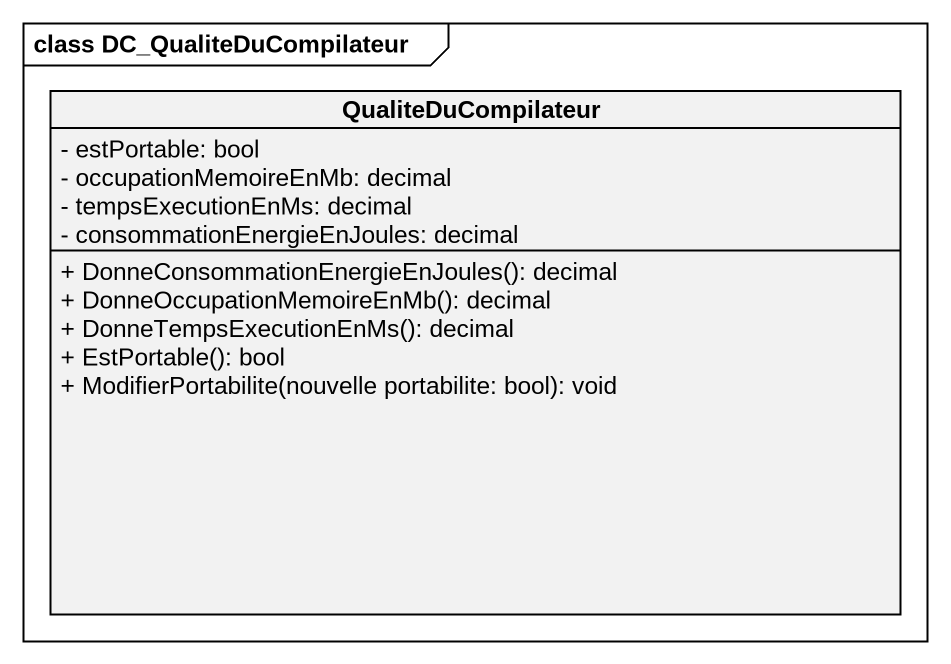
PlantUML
@startuml
mainframe class DC_QualiteDuCompilateur
hide circle
hide empty members
skinparam classAttributeIconSize 0
class QualiteDuCompilateur {
  - estPortable: bool
  - occupationMemoireEnMb: decimal
  - tempsExecutionEnMs: decimal
  - consommationEnergieEnJoules: decimal
  + DonneConsommationEnergieEnJoules(): decimal
  + DonneOccupationMemoireEnMb(): decimal
  + DonneTempsExecutionEnMs(): decimal
  + EstPortable(): bool
  + ModifierPortabilite(nouvelle portabilite: bool): void
}
@enduml
